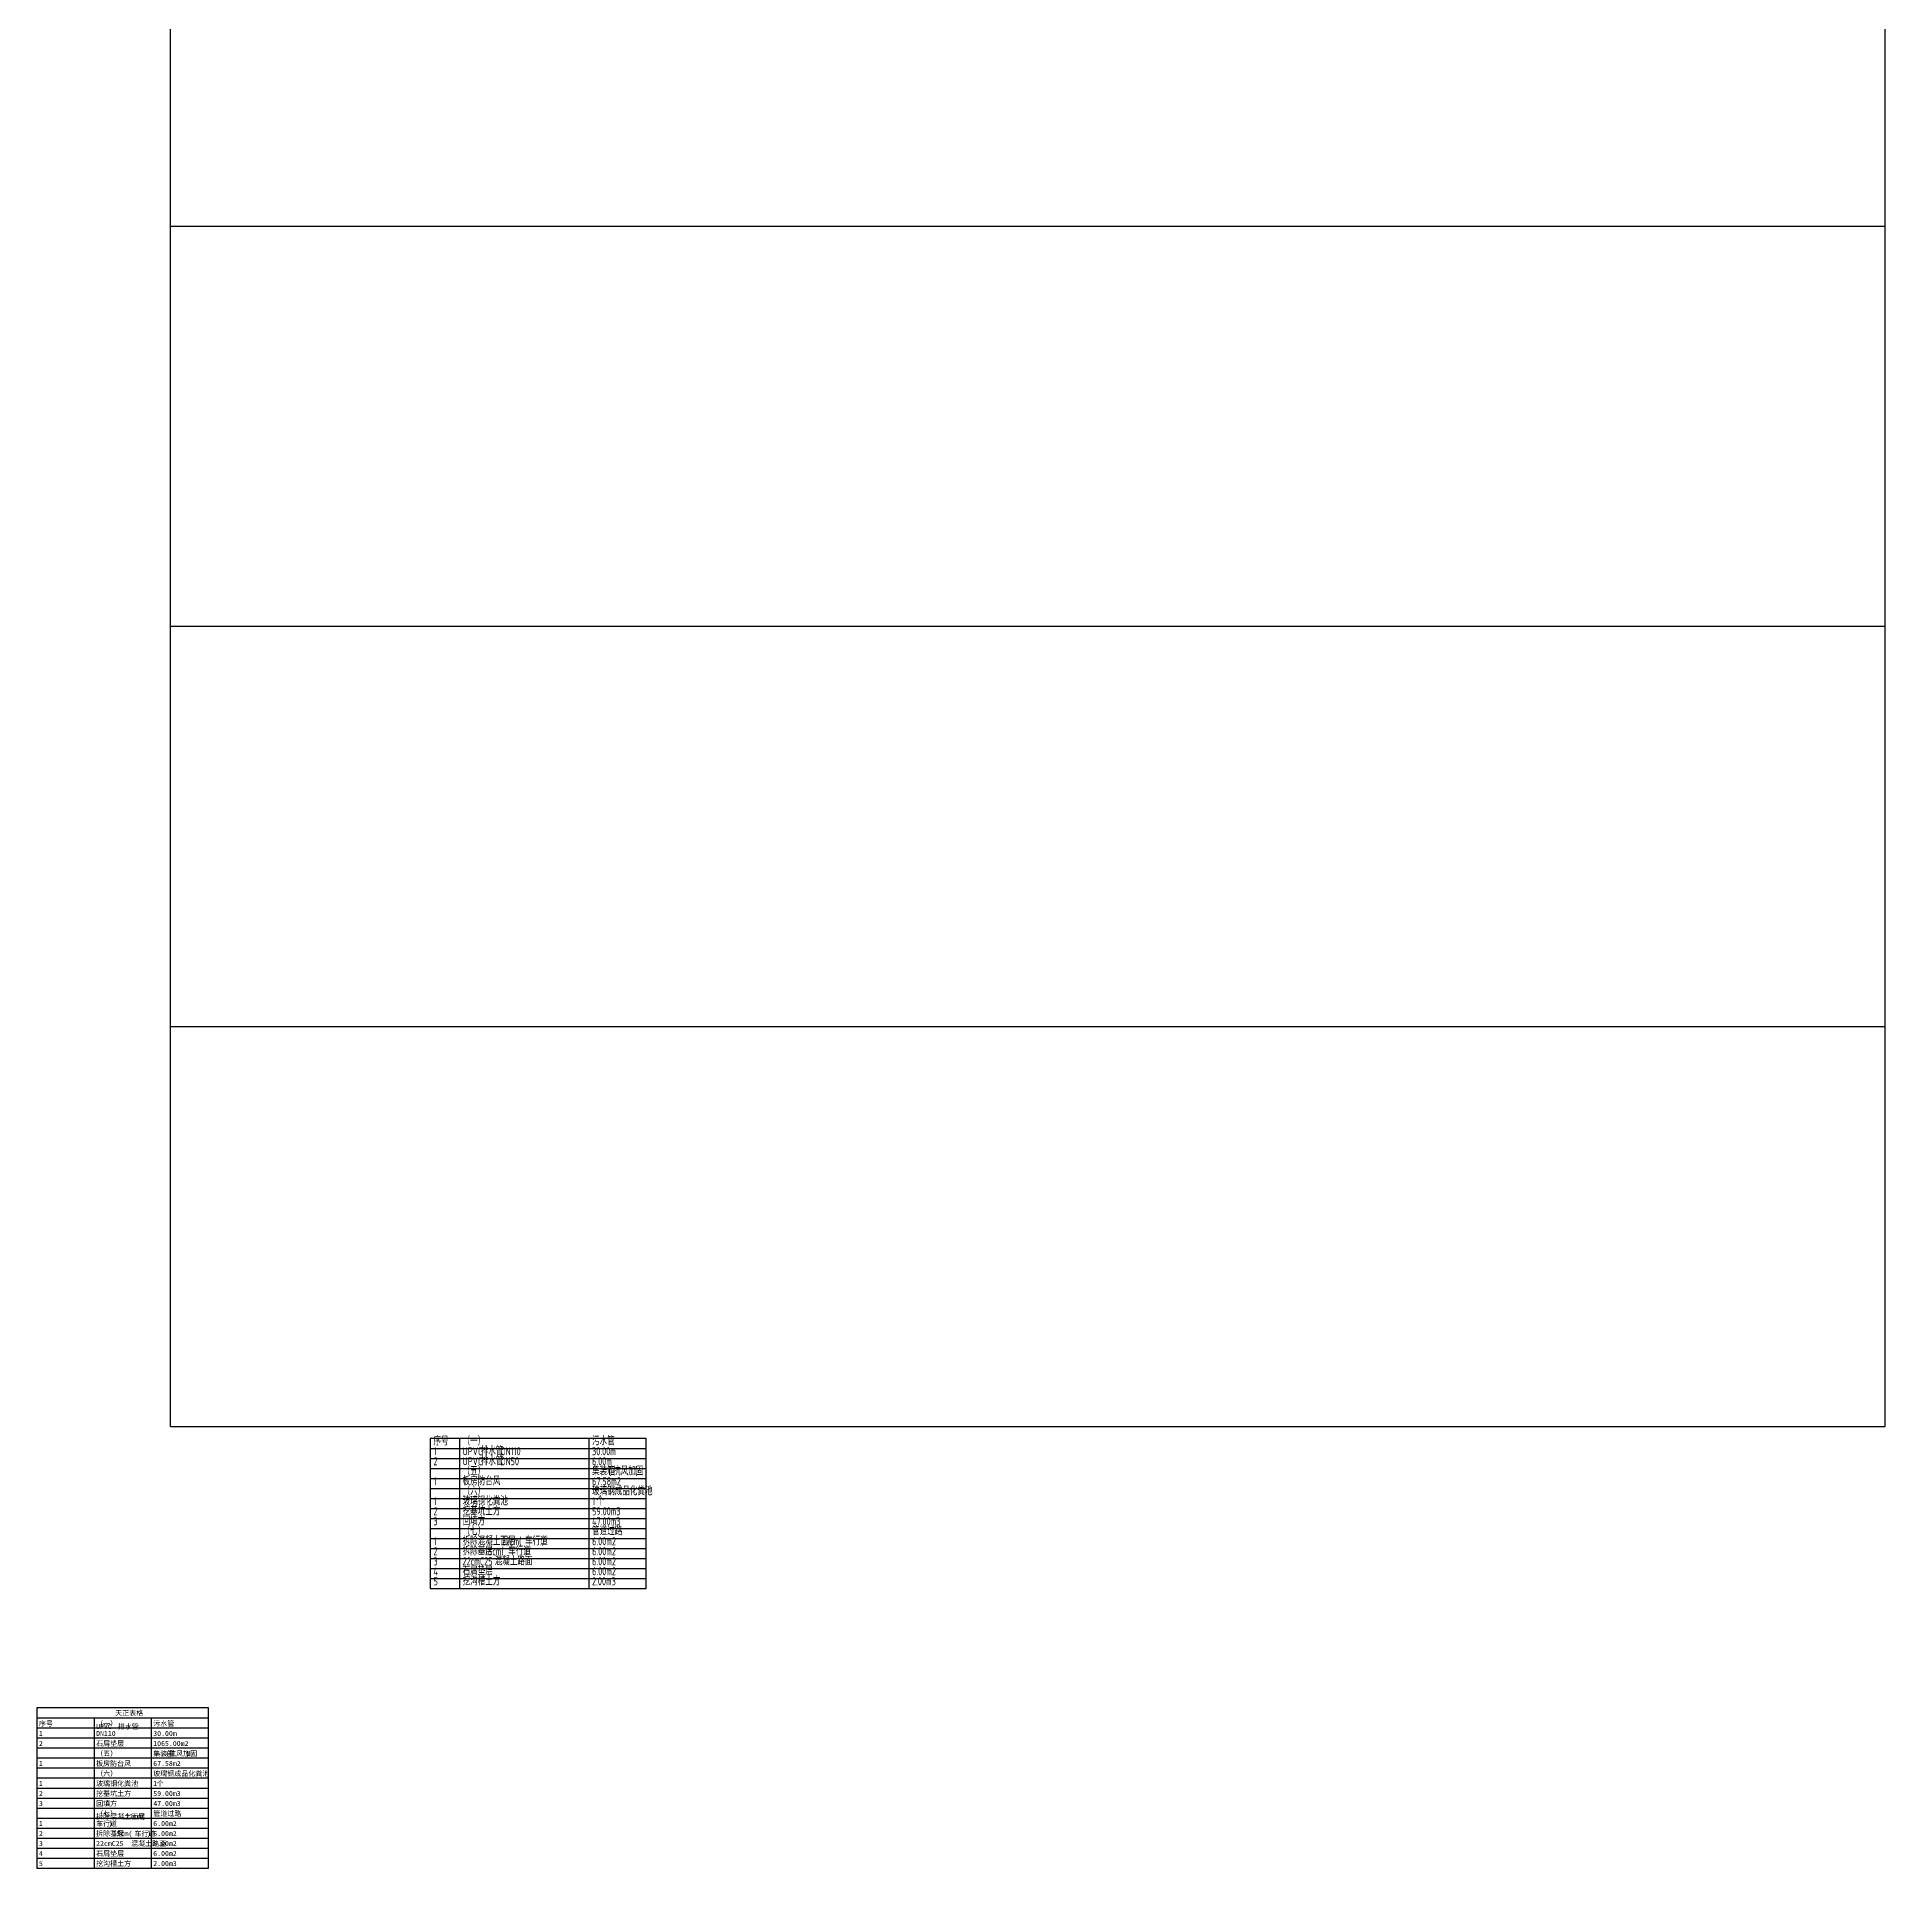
# Model space of a CAD drawing. Header units: millimetres. Extents: x -725 to 2274960, y -506 to 2980382.
# Drawn here: x -725 to 568, y 10 to 1291 of the extents above; entities that cross this region are included whole.
import ezdxf

# ---------------------------------------------------------------- set-up
doc = ezdxf.new("R2010")
doc.units = ezdxf.units.MM
doc.header["$LTSCALE"] = 1000
doc.layers.add('PUB_TAB', color=7, linetype='Continuous')
doc.layers.add('STAIR', color=2, linetype='Continuous')
doc.styles.add('TSSD_Rein', font='tssdeng.shx', dxfattribs={"width": 0.7, "bigfont": 'hztxt.shx'})

msp = doc.modelspace()

# ---------------------------------------------------------------- linework, layer by layer
at = {"layer": 'PUB_TAB', "color": 7}
msp.add_lwpolyline([(-449.8405, 205.5586), (-298.8517, 205.5586), (-298.8517, 310.5586), (-449.8405, 310.5586)], close=True, dxfattribs=at)
for points in [[(-429.4629, 310.5586), (-429.4629, 205.5586)], [(-338.8517, 310.5586), (-338.8517, 205.5586)], [(-449.8405, 303.5586), (-298.8517, 303.5586)], [(-449.8405, 296.5586), (-298.8517, 296.5586)], [(-449.8405, 289.5586), (-298.8517, 289.5586)], [(-449.8405, 282.5586), (-298.8517, 282.5586)], [(-449.8405, 275.5586), (-298.8517, 275.5586)], [(-449.8405, 268.5586), (-298.8517, 268.5586)], [(-449.8405, 261.5586), (-298.8517, 261.5586)], [(-449.8405, 254.5586), (-298.8517, 254.5586)], [(-449.8405, 247.5586), (-298.8517, 247.5586)], [(-449.8405, 240.5586), (-298.8517, 240.5586)], [(-449.8405, 233.5586), (-298.8517, 233.5586)], [(-449.8405, 226.5586), (-298.8517, 226.5586)], [(-449.8405, 219.5586), (-298.8517, 219.5586)], [(-449.8405, 212.5586), (-298.8517, 212.5586)]]:
    msp.add_lwpolyline(points, dxfattribs=at)
at = {"layer": 'PUB_TAB'}
msp.add_lwpolyline([(-725.1004, 9.9482), (-605.1004, 9.9482), (-605.1004, 121.9482), (-725.1004, 121.9482)], close=True, dxfattribs=at)
for points in [[(-725.1004, 114.9482), (-605.1004, 114.9482)], [(-725.1004, 107.9482), (-605.1004, 107.9482)], [(-685.1004, 114.9482), (-685.1004, 9.9482)], [(-645.1004, 114.9482), (-645.1004, 9.9482)], [(-725.1004, 100.9482), (-605.1004, 100.9482)], [(-725.1004, 93.9482), (-605.1004, 93.9482)], [(-725.1004, 86.9482), (-605.1004, 86.9482)], [(-725.1004, 79.9482), (-605.1004, 79.9482)], [(-725.1004, 72.9482), (-605.1004, 72.9482)], [(-725.1004, 65.9482), (-605.1004, 65.9482)], [(-725.1004, 58.9482), (-605.1004, 58.9482)], [(-725.1004, 51.9482), (-605.1004, 51.9482)], [(-725.1004, 44.9482), (-605.1004, 44.9482)], [(-725.1004, 37.9482), (-605.1004, 37.9482)], [(-725.1004, 30.9482), (-605.1004, 30.9482)], [(-725.1004, 23.9482), (-605.1004, 23.9482)], [(-725.1004, 16.9482), (-605.1004, 16.9482)]]:
    msp.add_lwpolyline(points, dxfattribs=at)
at = {"layer": 'STAIR'}
for p, q in [((-631.7068, 318.873), (-631.7068, 7318.873)), ((568.2932, 318.873), (568.2932, 7318.873)), ((-631.7068, 1158.873), (568.2932, 1158.873)), ((-631.7068, 878.873), (568.2932, 878.873)), ((-631.7068, 598.873), (568.2932, 598.873)), ((-631.7068, 318.873), (568.2932, 318.873))]:
    msp.add_line(p, q, dxfattribs=at)

# ---------------------------------------------------------------- texts
at = {"layer": 'PUB_TAB', "color": 7, "style": 'TSSD_Rein', "width": 0.7}
for s, p in [('序号', (-447.6005, 305.7986)), ('（一）', (-427.2229, 305.7986)), ('污水管', (-336.6117, 305.7986)), ('1', (-447.6005, 298.7986)), ('UPVC', (-427.2229, 298.7986)), ('排水管', (-414.5583, 298.7986)), ('排水管', (-414.5583, 291.7986)), ('DN110', (-400.8228, 298.7986)), ('30.00m', (-336.6117, 298.7986)), ('2', (-447.6005, 291.7986)), ('UPVC', (-427.2229, 291.7986)), ('（五）', (-427.2229, 284.7986)), ('DN50', (-400.8228, 291.7986)), ('集装箱', (-336.6117, 284.7986)), ('6.00m', (-336.6117, 291.7986)), ('(', (-324.8517, 284.7986)), ('抗风加固', (-321.8363, 284.7986)), (')', (-306.1563, 284.7986)), ('1', (-447.6005, 277.7986)), ('板房防台风', (-427.2229, 277.7986)), ('（六）', (-427.2229, 270.7986)), ('玻璃钢成品化粪池', (-336.6117, 270.7986)), ('67.58m2', (-336.6117, 277.7986)), ('1', (-447.6005, 263.7986)), ('2', (-447.6005, 256.7986)), ('挖基坑土方', (-427.2229, 256.7986)), ('玻璃钢化粪池', (-427.2229, 263.7986)), ('1', (-336.6117, 263.7986)), ('59.00m3', (-336.6117, 256.7986)), ('个', (-333.5963, 263.7986)), ('3', (-447.6005, 249.7986)), ('回填方', (-427.2229, 249.7986)), ('（七）', (-427.2229, 242.7986)), ('管道过路', (-336.6117, 242.7986)), ('47.00m3', (-336.6117, 249.7986)), ('1', (-447.6005, 235.7986)), ('2', (-447.6005, 228.7986)), ('拆除混凝土面层', (-427.2229, 235.7986)), ('拆除基层', (-427.2229, 228.7986)), ('15cm(', (-411.5429, 228.7986)), ('22cm(', (-399.7829, 235.7986)), ('车行道', (-395.2598, 228.7986)), ('车行道', (-383.4998, 235.7986)), (')', (-383.4998, 228.7986)), (')', (-371.7398, 235.7986)), ('6.00m2', (-336.6117, 235.7986)), ('6.00m2', (-336.6117, 228.7986)), ('3', (-447.6005, 221.7986)), ('4', (-447.6005, 214.7986)), ('石屑垫层', (-427.2229, 214.7986)), ('22cmC25', (-427.2229, 221.7986)), ('混凝土路面', (-404.7583, 221.7986)), ('6.00m2', (-336.6117, 221.7986)), ('6.00m2', (-336.6117, 214.7986)), ('5', (-447.6005, 207.7986)), ('挖沟槽土方', (-427.2229, 207.7986)), ('2.00m3', (-336.6117, 207.7986))]:
    msp.add_text(s, height=5.6, dxfattribs=at).set_placement(p)
at = {"layer": 'PUB_TAB'}
for s, p in [('天正表格', (-670.3504, 116.6982)), ('序号', (-723.7004, 109.3482)), ('1', (-723.7004, 102.3482)), ('UPVC', (-683.7004, 107.2482)), ('DN110', (-683.7004, 102.3482)), ('（一）', (-683.7004, 109.3482)), ('排水管', (-668.5338, 107.2482)), ('30.00m', (-643.7004, 102.3482)), ('污水管', (-643.7004, 109.3482)), ('2', (-723.7004, 95.3482)), ('石屑垫层', (-683.7004, 95.3482)), ('（五）', (-683.7004, 88.3482)), ('集装箱', (-643.7004, 88.3482)), ('1065.00m2', (-643.7004, 95.3482)), ('(', (-634.9504, 88.3482)), ('抗风加固', (-632.6171, 88.3482)), (')', (-620.9504, 88.3482)), ('1', (-723.7004, 81.3482)), ('板房防台风', (-683.7004, 81.3482)), ('（六）', (-683.7004, 74.3482)), ('玻璃钢成品化粪池', (-643.7004, 74.3482)), ('67.58m2', (-643.7004, 81.3482)), ('1', (-723.7004, 67.3482)), ('玻璃钢化粪池', (-683.7004, 67.3482)), ('1', (-643.7004, 67.3482)), ('个', (-641.3671, 67.3482)), ('3', (-723.7004, 53.3482)), ('2', (-723.7004, 60.3482)), ('挖基坑土方', (-683.7004, 60.3482)), ('回填方', (-683.7004, 53.3482)), ('47.00m3', (-643.7004, 53.3482)), ('59.00m3', (-643.7004, 60.3482)), ('1', (-723.7004, 39.3482)), ('拆除混凝土面层', (-683.7004, 44.2482)), ('车行道', (-683.7004, 39.3482)), ('（七）', (-683.7004, 46.3482)), (')', (-674.9504, 39.3482)), ('22cm(', (-663.2838, 44.2482)), ('管道过路', (-643.7004, 46.3482)), ('6.00m2', (-643.7004, 39.3482)), ('3', (-723.7004, 25.3482)), ('2', (-723.7004, 32.3482)), ('拆除基层', (-683.7004, 32.3482)), ('22cmC25', (-683.7004, 25.3482)), ('15cm(', (-672.0338, 32.3482)), ('混凝土路面', (-659.2004, 25.3482)), ('车行道', (-656.8671, 32.3482)), (')', (-648.1171, 32.3482)), ('6.00m2', (-643.7004, 32.3482)), ('6.00m2', (-643.7004, 25.3482)), ('4', (-723.7004, 18.3482)), ('5', (-723.7004, 11.3482)), ('石屑垫层', (-683.7004, 18.3482)), ('挖沟槽土方', (-683.7004, 11.3482)), ('2.00m3', (-643.7004, 11.3482)), ('6.00m2', (-643.7004, 18.3482))]:
    msp.add_text(s, height=3.5, dxfattribs=at).set_placement(p)

doc.saveas('drawing.dxf')
